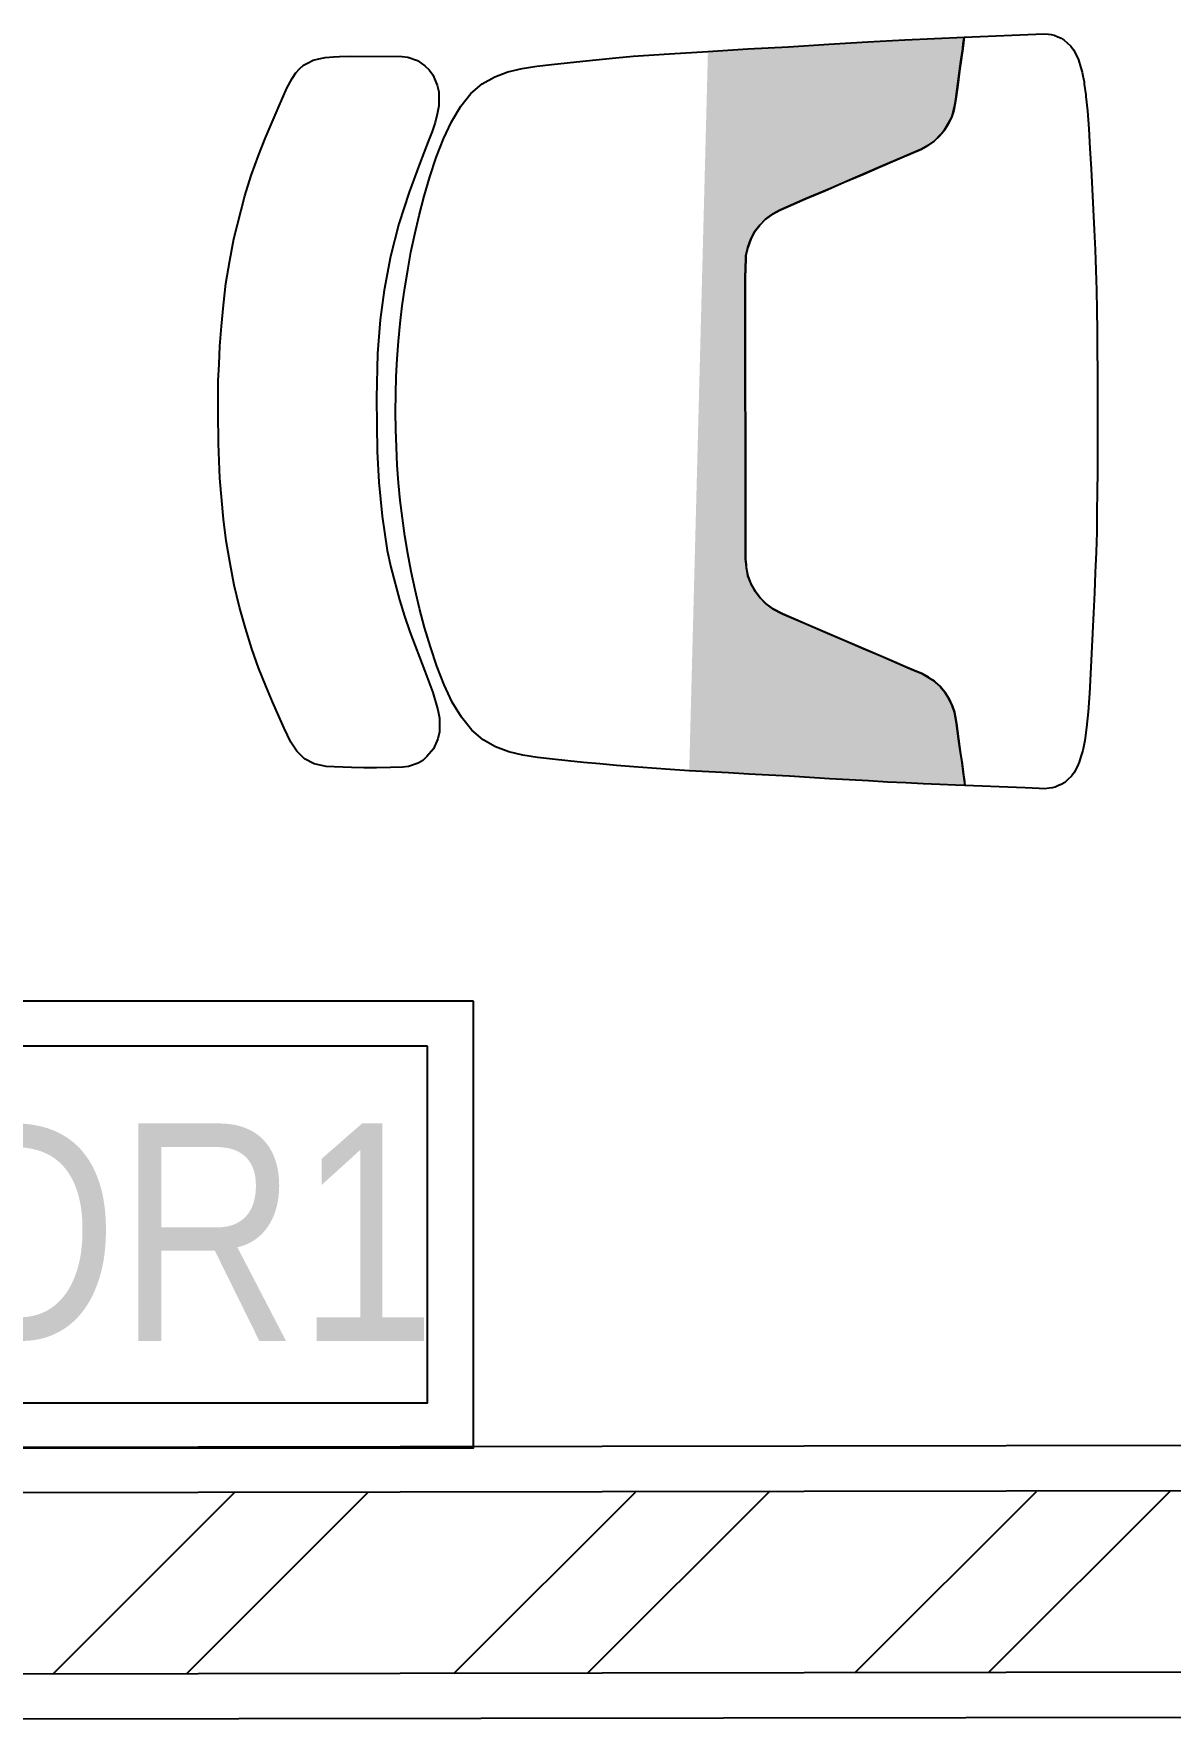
# Model space of a CAD drawing. Header units: inches. Extents: x 78 to 199, y 70 to 92.
# Drawn here: x 102.701 to 103.453, y 78.398 to 79.515 of the extents above; entities that cross this region are included whole.
import ezdxf
from ezdxf.enums import TextEntityAlignment as Align

# ---------------------------------------------------------------- set-up
doc = ezdxf.new("R2010")
doc.units = ezdxf.units.IN
doc.header["$MEASUREMENT"] = 0
for name, color, linetype in [('EXIT SIGN', 6, 'Continuous'), ('FINISH-AR', 252, 'Continuous'), ('furniture', 5, 'Continuous'), ('HATCH-AR', 251, 'Continuous'), ('WALL-AR', 7, 'Continuous')]:
    doc.layers.add(name, color=color, linetype=linetype)
doc.layers.add('GOLDCLADDING', color=7, linetype='Continuous', true_color=0xffc20a)
doc.styles.add('Arial', font='ARIALN.TTF')
doc.styles.add('ROMANS', font='romans.shx')

# ---------------------------------------------------------------- blocks, each defined once
blk = doc.blocks.new('YJYJJYJTYJTY')
at = {"layer": 'furniture'}
h = blk.add_hatch(color=252, dxfattribs=at)
h.dxf.hatch_style = 1
h.set_gradient(color1=(0, 63, 127), one_color=1, tint=1, name='SPHERICAL')
h.paths.add_polyline_path([(8.0766, 6.1647), (8.0777, 6.1563), (8.0787, 6.1496), (8.0794, 6.1445), (8.0799, 6.1407), (8.0802, 6.1381), (8.0805, 6.1363), (8.0808, 6.1337), (8.0807, 6.1344), (8.0806, 6.1356), (8.0804, 6.1366), (8.0802, 6.1385), (8.0798, 6.1412), (8.0793, 6.1451), (8.0786, 6.1502), (8.0776, 6.1569), (8.0766, 6.1647), (8.0752, 6.1747)], flags=17)
edge = h.paths.add_edge_path()
edge.add_line((7.9488, 6.5087), (7.9533, 6.5121))
edge.add_line((7.9533, 6.5121), (7.9582, 6.5148))
edge.add_line((7.9582, 6.5148), (7.9617, 6.5163))
edge.add_line((7.9617, 6.5163), (7.9753, 6.5222))
edge.add_line((7.9753, 6.5222), (7.988, 6.5276))
edge.add_line((7.988, 6.5276), (8.0009, 6.5332))
edge.add_line((8.0009, 6.5332), (8.0131, 6.5384))
edge.add_line((8.0131, 6.5384), (8.0247, 6.5434))
edge.add_line((8.0247, 6.5434), (8.0358, 6.5482))
edge.add_line((8.0358, 6.5482), (8.0463, 6.5527))
edge.add_line((8.0463, 6.5527), (8.0519, 6.5551))
edge.add_line((8.0519, 6.5551), (8.0562, 6.5575))
edge.add_line((8.0562, 6.5575), (8.0602, 6.5603))
edge.add_line((8.0602, 6.5603), (8.0655, 6.5657))
edge.add_line((8.0655, 6.5657), (8.0671, 6.5675))
edge.add_line((8.0671, 6.5675), (8.071, 6.5743))
edge.add_line((8.071, 6.5743), (8.0722, 6.577))
edge.add_line((8.0722, 6.577), (8.0744, 6.5854))
edge.add_line((8.0744, 6.5854), (8.0748, 6.5883))
edge.add_line((8.0748, 6.5883), (8.0761, 6.5983))
edge.add_line((8.0761, 6.5983), (8.0772, 6.6068))
edge.add_line((8.0772, 6.6068), (8.0781, 6.6135))
edge.add_line((8.0781, 6.6135), (8.0793, 6.6218))
edge.add_line((8.0793, 6.6218), (8.0797, 6.625))
edge.add_line((8.0797, 6.625), (8.0801, 6.6277))
edge.add_line((8.0801, 6.6277), (8.0802, 6.6286))
edge.add_line((8.0802, 6.6286), (8.0803, 6.6294))
edge.add_line((8.0803, 6.6294), (8.133, 6.6316))
edge.add_line((8.133, 6.6316), (8.136, 6.6313))
edge.add_line((8.136, 6.6313), (8.1379, 6.6311))
edge.add_line((8.1379, 6.6311), (8.1398, 6.6306))
edge.add_line((8.1398, 6.6306), (8.1418, 6.6297))
edge.add_line((8.1418, 6.6297), (8.1445, 6.6286))
edge.add_line((8.1445, 6.6286), (8.1465, 6.6274))
edge.add_line((8.1465, 6.6274), (8.1484, 6.6256))
edge.add_line((8.1484, 6.6256), (8.1508, 6.6234))
edge.add_line((8.1508, 6.6234), (8.1526, 6.6209))
edge.add_line((8.1526, 6.6209), (8.1546, 6.6172))
edge.add_line((8.1546, 6.6172), (8.156, 6.6142))
edge.add_line((8.156, 6.6142), (8.1575, 6.609))
edge.add_line((8.1575, 6.609), (8.1584, 6.6062))
edge.add_line((8.1584, 6.6062), (8.1589, 6.6036))
edge.add_line((8.1589, 6.6036), (8.1597, 6.5997))
edge.add_line((8.1597, 6.5997), (8.1598, 6.5982))
edge.add_line((8.1598, 6.5982), (8.1608, 6.5911))
edge.add_line((8.1608, 6.5911), (8.1608, 6.5901))
edge.add_line((8.1608, 6.5901), (8.1619, 6.5806))
edge.add_line((8.1619, 6.5806), (8.1628, 6.5686))
edge.add_line((8.1628, 6.5686), (8.1635, 6.5556))
edge.add_line((8.1635, 6.5556), (8.1643, 6.5422))
edge.add_line((8.1643, 6.5422), (8.165, 6.5287))
edge.add_line((8.165, 6.5287), (8.1656, 6.5152))
edge.add_line((8.1656, 6.5152), (8.1663, 6.5018))
edge.add_line((8.1663, 6.5018), (8.1669, 6.4884))
edge.add_line((8.1669, 6.4884), (8.1674, 6.4751))
edge.add_line((8.1674, 6.4751), (8.1678, 6.4617))
edge.add_line((8.1678, 6.4617), (8.1681, 6.4484))
edge.add_line((8.1681, 6.4484), (8.1683, 6.435))
edge.add_line((8.1683, 6.435), (8.1684, 6.4217))
edge.add_line((8.1684, 6.4217), (8.1685, 6.4083))
edge.add_line((8.1685, 6.4083), (8.1685, 6.395))
edge.add_line((8.1685, 6.395), (8.1686, 6.3816))
edge.add_line((8.1686, 6.3816), (8.1686, 6.3683))
edge.add_line((8.1686, 6.3683), (8.1686, 6.3549))
edge.add_line((8.1686, 6.3549), (8.1685, 6.3416))
edge.add_line((8.1685, 6.3416), (8.1684, 6.3282))
edge.add_line((8.1684, 6.3282), (8.1682, 6.3149))
edge.add_line((8.1682, 6.3149), (8.168, 6.3015))
edge.add_line((8.168, 6.3015), (8.1676, 6.2882))
edge.add_line((8.1676, 6.2882), (8.1671, 6.2748))
edge.add_line((8.1671, 6.2748), (8.1665, 6.2614))
edge.add_line((8.1665, 6.2614), (8.1659, 6.248))
edge.add_line((8.1659, 6.248), (8.1653, 6.2346))
edge.add_line((8.1653, 6.2346), (8.1646, 6.2211))
edge.add_line((8.1646, 6.2211), (8.1639, 6.2076))
edge.add_line((8.1639, 6.2076), (8.1632, 6.1946))
edge.add_line((8.1632, 6.1946), (8.1623, 6.1826))
edge.add_line((8.1623, 6.1826), (8.1613, 6.1722))
edge.add_line((8.1613, 6.1722), (8.1601, 6.1635))
edge.add_line((8.1601, 6.1635), (8.1589, 6.157))
edge.add_line((8.1589, 6.157), (8.1576, 6.153))
edge.add_line((8.1576, 6.153), (8.1565, 6.1491))
edge.add_line((8.1565, 6.1491), (8.1551, 6.146))
edge.add_line((8.1551, 6.146), (8.1531, 6.1423))
edge.add_line((8.1531, 6.1423), (8.1513, 6.1398))
edge.add_line((8.1513, 6.1398), (8.1489, 6.1376))
edge.add_line((8.1489, 6.1376), (8.147, 6.1358))
edge.add_line((8.147, 6.1358), (8.145, 6.1346))
edge.add_line((8.145, 6.1346), (8.1423, 6.1334))
edge.add_line((8.1423, 6.1334), (8.1404, 6.1326))
edge.add_line((8.1404, 6.1326), (8.1385, 6.1321))
edge.add_line((8.1385, 6.1321), (8.1365, 6.1319))
edge.add_line((8.1365, 6.1319), (8.1336, 6.1316))
edge.add_line((8.1336, 6.1316), (8.13, 6.1317))
edge.add_line((8.13, 6.1317), (8.1207, 6.1321))
edge.add_line((8.1207, 6.1321), (8.115, 6.1324))
edge.add_line((8.115, 6.1324), (8.0808, 6.1337))
edge.add_line((8.0805, 6.1363), (8.0808, 6.1337))
edge.add_line((8.0802, 6.1381), (8.0805, 6.1363))
edge.add_line((8.0799, 6.1407), (8.0802, 6.1381))
edge.add_line((8.0794, 6.1445), (8.0799, 6.1407))
edge.add_line((8.0787, 6.1496), (8.0794, 6.1445))
edge.add_line((8.0777, 6.1563), (8.0787, 6.1496))
edge.add_line((8.0766, 6.1647), (8.0777, 6.1563))
edge.add_line((8.0752, 6.1747), (8.0766, 6.1647))
edge.add_line((8.0752, 6.1747), (8.0739, 6.1823))
edge.add_line((8.0739, 6.1823), (8.0724, 6.1867))
edge.add_line((8.0724, 6.1867), (8.0701, 6.1914))
edge.add_line((8.0701, 6.1914), (8.0675, 6.1956))
edge.add_line((8.0675, 6.1956), (8.0646, 6.199))
edge.add_line((8.0646, 6.199), (8.0606, 6.2027))
edge.add_line((8.0606, 6.2027), (8.0594, 6.2035))
edge.add_line((8.0594, 6.2035), (8.0566, 6.2055))
edge.add_line((8.0566, 6.2055), (8.0522, 6.2078))
edge.add_line((8.0522, 6.2078), (8.0468, 6.2102))
edge.add_line((8.0468, 6.2102), (8.0415, 6.2124))
edge.add_line((8.0415, 6.2124), (8.0338, 6.2157))
edge.add_line((8.0338, 6.2157), (7.9756, 6.2406))
edge.add_line((7.9756, 6.2406), (7.96, 6.2473))
edge.add_line((7.96, 6.2473), (7.9536, 6.2507))
edge.add_line((7.9536, 6.2507), (7.9491, 6.254))
edge.add_line((7.9491, 6.254), (7.9451, 6.258))
edge.add_line((7.9451, 6.258), (7.9418, 6.2624))
edge.add_line((7.9418, 6.2624), (7.9392, 6.2672))
edge.add_line((7.9392, 6.2672), (7.9371, 6.2726))
edge.add_line((7.9371, 6.2726), (7.9358, 6.28))
edge.add_line((7.9358, 6.28), (7.9355, 6.2836))
edge.add_line((7.9355, 6.2836), (7.9355, 6.2927))
edge.add_line((7.9355, 6.2927), (7.9353, 6.4701))
edge.add_line((7.9353, 6.4701), (7.9356, 6.4827))
edge.add_line((7.9356, 6.4827), (7.9357, 6.4847))
edge.add_line((7.9357, 6.4847), (7.9369, 6.4901))
edge.add_line((7.9369, 6.4901), (7.9389, 6.4955))
edge.add_line((7.9389, 6.4955), (7.9415, 6.5003))
edge.add_line((7.9415, 6.5003), (7.9449, 6.5048))
edge.add_line((7.9449, 6.5048), (7.9453, 6.5052))
edge.add_line((7.9453, 6.5052), (7.9488, 6.5087))
edge = h.paths.add_edge_path(flags=16)
edge.add_line((7.9488, 6.5087), (7.9533, 6.5121))
edge.add_line((7.9453, 6.5052), (7.9488, 6.5087))
edge.add_line((7.9449, 6.5048), (7.9453, 6.5052))
edge.add_line((7.9415, 6.5003), (7.9449, 6.5048))
edge.add_line((7.9389, 6.4955), (7.9415, 6.5003))
edge.add_line((7.9369, 6.4901), (7.9389, 6.4955))
edge.add_line((7.9357, 6.4847), (7.9369, 6.4901))
edge.add_line((7.9356, 6.4827), (7.9357, 6.4847))
edge.add_line((7.9353, 6.4701), (7.9356, 6.4827))
edge.add_line((7.9355, 6.2927), (7.9353, 6.4701))
edge.add_line((7.9355, 6.2836), (7.9355, 6.2927))
edge.add_line((7.9358, 6.28), (7.9355, 6.2836))
edge.add_line((7.9371, 6.2726), (7.9358, 6.28))
edge.add_line((7.9392, 6.2672), (7.9371, 6.2726))
edge.add_line((7.9418, 6.2624), (7.9392, 6.2672))
edge.add_line((7.9451, 6.258), (7.9418, 6.2624))
edge.add_line((7.9491, 6.254), (7.9451, 6.258))
edge.add_line((7.9536, 6.2507), (7.9491, 6.254))
edge.add_line((7.96, 6.2473), (7.9536, 6.2507))
edge.add_line((7.9756, 6.2406), (7.96, 6.2473))
edge.add_line((8.0338, 6.2157), (7.9756, 6.2406))
edge.add_line((8.0415, 6.2124), (8.0338, 6.2157))
edge.add_line((8.0468, 6.2102), (8.0415, 6.2124))
edge.add_line((8.0522, 6.2078), (8.0468, 6.2102))
edge.add_line((8.0566, 6.2055), (8.0522, 6.2078))
edge.add_line((8.0594, 6.2035), (8.0566, 6.2055))
edge.add_line((8.0606, 6.2027), (8.0594, 6.2035))
edge.add_line((8.0646, 6.199), (8.0606, 6.2027))
edge.add_line((8.0675, 6.1956), (8.0646, 6.199))
edge.add_line((8.0701, 6.1914), (8.0675, 6.1956))
edge.add_line((8.0724, 6.1867), (8.0701, 6.1914))
edge.add_line((8.0739, 6.1823), (8.0724, 6.1867))
edge.add_line((8.0752, 6.1747), (8.0739, 6.1823))
edge.add_line((8.0766, 6.1647), (8.0752, 6.1747))
edge.add_line((8.0776, 6.1569), (8.0766, 6.1647))
edge.add_line((8.0786, 6.1502), (8.0776, 6.1569))
edge.add_line((8.0793, 6.1451), (8.0786, 6.1502))
edge.add_line((8.0798, 6.1412), (8.0793, 6.1451))
edge.add_line((8.0802, 6.1385), (8.0798, 6.1412))
edge.add_line((8.0804, 6.1366), (8.0802, 6.1385))
edge.add_line((8.0806, 6.1356), (8.0804, 6.1366))
edge.add_line((8.0807, 6.1344), (8.0806, 6.1356))
edge.add_line((8.0808, 6.1337), (8.0807, 6.1344))
edge.add_line((8.115, 6.1324), (8.0808, 6.1337))
edge.add_line((8.1207, 6.1321), (8.115, 6.1324))
edge.add_line((8.13, 6.1317), (8.1207, 6.1321))
edge.add_line((8.1336, 6.1316), (8.13, 6.1317))
edge.add_line((8.1365, 6.1319), (8.1336, 6.1316))
edge.add_line((8.1385, 6.1321), (8.1365, 6.1319))
edge.add_line((8.1404, 6.1326), (8.1385, 6.1321))
edge.add_line((8.1423, 6.1334), (8.1404, 6.1326))
edge.add_line((8.145, 6.1346), (8.1423, 6.1334))
edge.add_line((8.147, 6.1358), (8.145, 6.1346))
edge.add_line((8.1489, 6.1376), (8.147, 6.1358))
edge.add_line((8.1513, 6.1398), (8.1489, 6.1376))
edge.add_line((8.1531, 6.1423), (8.1513, 6.1398))
edge.add_line((8.1551, 6.146), (8.1531, 6.1423))
edge.add_line((8.1565, 6.1491), (8.1551, 6.146))
edge.add_line((8.1576, 6.153), (8.1565, 6.1491))
edge.add_line((8.1589, 6.157), (8.1576, 6.153))
edge.add_line((8.1601, 6.1635), (8.1589, 6.157))
edge.add_line((8.1613, 6.1722), (8.1601, 6.1635))
edge.add_line((8.1623, 6.1826), (8.1613, 6.1722))
edge.add_line((8.1632, 6.1946), (8.1623, 6.1826))
edge.add_line((8.1639, 6.2076), (8.1632, 6.1946))
edge.add_line((8.1646, 6.2211), (8.1639, 6.2076))
edge.add_line((8.1653, 6.2346), (8.1646, 6.2211))
edge.add_line((8.1659, 6.248), (8.1653, 6.2346))
edge.add_line((8.1665, 6.2614), (8.1659, 6.248))
edge.add_line((8.1671, 6.2748), (8.1665, 6.2614))
edge.add_line((8.1676, 6.2882), (8.1671, 6.2748))
edge.add_line((8.168, 6.3015), (8.1676, 6.2882))
edge.add_line((8.1682, 6.3149), (8.168, 6.3015))
edge.add_line((8.1684, 6.3282), (8.1682, 6.3149))
edge.add_line((8.1685, 6.3416), (8.1684, 6.3282))
edge.add_line((8.1686, 6.3549), (8.1685, 6.3416))
edge.add_line((8.1686, 6.3683), (8.1686, 6.3549))
edge.add_line((8.1686, 6.3816), (8.1686, 6.3683))
edge.add_line((8.1685, 6.395), (8.1686, 6.3816))
edge.add_line((8.1685, 6.4083), (8.1685, 6.395))
edge.add_line((8.1684, 6.4217), (8.1685, 6.4083))
edge.add_line((8.1683, 6.435), (8.1684, 6.4217))
edge.add_line((8.1681, 6.4484), (8.1683, 6.435))
edge.add_line((8.1678, 6.4617), (8.1681, 6.4484))
edge.add_line((8.1674, 6.4751), (8.1678, 6.4617))
edge.add_line((8.1669, 6.4884), (8.1674, 6.4751))
edge.add_line((8.1663, 6.5018), (8.1669, 6.4884))
edge.add_line((8.1656, 6.5152), (8.1663, 6.5018))
edge.add_line((8.165, 6.5287), (8.1656, 6.5152))
edge.add_line((8.1643, 6.5422), (8.165, 6.5287))
edge.add_line((8.1635, 6.5556), (8.1643, 6.5422))
edge.add_line((8.1628, 6.5686), (8.1635, 6.5556))
edge.add_line((8.1619, 6.5806), (8.1628, 6.5686))
edge.add_line((8.1608, 6.5901), (8.1619, 6.5806))
edge.add_line((8.1608, 6.5911), (8.1608, 6.5901))
edge.add_line((8.1598, 6.5982), (8.1608, 6.5911))
edge.add_line((8.1597, 6.5997), (8.1598, 6.5982))
edge.add_line((8.1589, 6.6036), (8.1597, 6.5997))
edge.add_line((8.1584, 6.6062), (8.1589, 6.6036))
edge.add_line((8.1575, 6.609), (8.1584, 6.6062))
edge.add_line((8.156, 6.6142), (8.1575, 6.609))
edge.add_line((8.1546, 6.6172), (8.156, 6.6142))
edge.add_line((8.1526, 6.6209), (8.1546, 6.6172))
edge.add_line((8.1508, 6.6234), (8.1526, 6.6209))
edge.add_line((8.1484, 6.6256), (8.1508, 6.6234))
edge.add_line((8.1465, 6.6274), (8.1484, 6.6256))
edge.add_line((8.1445, 6.6286), (8.1465, 6.6274))
edge.add_line((8.1418, 6.6297), (8.1445, 6.6286))
edge.add_line((8.1398, 6.6306), (8.1418, 6.6297))
edge.add_line((8.1379, 6.6311), (8.1398, 6.6306))
edge.add_line((8.136, 6.6313), (8.1379, 6.6311))
edge.add_line((8.133, 6.6316), (8.136, 6.6313))
edge.add_line((8.0803, 6.6294), (8.133, 6.6316))
edge.add_line((8.0802, 6.6286), (8.0803, 6.6294))
edge.add_line((8.0801, 6.6277), (8.0802, 6.6286))
edge.add_line((8.0797, 6.625), (8.0801, 6.6277))
edge.add_line((8.0793, 6.6218), (8.0797, 6.625))
edge.add_line((8.0781, 6.6135), (8.0793, 6.6218))
edge.add_line((8.0772, 6.6068), (8.0781, 6.6135))
edge.add_line((8.0761, 6.5983), (8.0772, 6.6068))
edge.add_line((8.0748, 6.5883), (8.0761, 6.5983))
edge.add_line((8.0744, 6.5854), (8.0748, 6.5883))
edge.add_line((8.0722, 6.577), (8.0744, 6.5854))
edge.add_line((8.071, 6.5743), (8.0722, 6.577))
edge.add_line((8.0671, 6.5675), (8.071, 6.5743))
edge.add_line((8.0655, 6.5657), (8.0671, 6.5675))
edge.add_line((8.0602, 6.5603), (8.0655, 6.5657))
edge.add_line((8.0562, 6.5575), (8.0602, 6.5603))
edge.add_line((8.0519, 6.5551), (8.0562, 6.5575))
edge.add_line((8.0463, 6.5527), (8.0519, 6.5551))
edge.add_line((8.0358, 6.5482), (8.0463, 6.5527))
edge.add_line((8.0247, 6.5434), (8.0358, 6.5482))
edge.add_line((8.0131, 6.5384), (8.0247, 6.5434))
edge.add_line((8.0009, 6.5332), (8.0131, 6.5384))
edge.add_line((7.988, 6.5276), (8.0009, 6.5332))
edge.add_line((7.9753, 6.5222), (7.988, 6.5276))
edge.add_line((7.9617, 6.5163), (7.9753, 6.5222))
edge.add_line((7.9582, 6.5148), (7.9617, 6.5163))
edge.add_line((7.9533, 6.5121), (7.9582, 6.5148))
edge = h.paths.add_edge_path()
edge.add_line((7.9106, 6.6199), (7.9371, 6.6215))
edge.add_line((7.9371, 6.6215), (7.9639, 6.623))
edge.add_line((7.9639, 6.623), (7.9906, 6.6247))
edge.add_line((7.9906, 6.6247), (8.0165, 6.6262))
edge.add_line((8.0165, 6.6262), (8.041, 6.6276))
edge.add_line((8.041, 6.6276), (8.0803, 6.6294))
edge.add_line((8.0803, 6.6294), (8.0793, 6.6218))
edge.add_line((8.0793, 6.6218), (8.0772, 6.6068))
edge.add_line((8.0772, 6.6068), (8.076, 6.5976))
edge.add_line((8.076, 6.5976), (8.0748, 6.5883))
edge.add_line((8.0748, 6.5883), (8.0734, 6.5807))
edge.add_line((8.0734, 6.5807), (8.0719, 6.5761))
edge.add_line((8.0719, 6.5761), (8.0697, 6.5716))
edge.add_line((8.0697, 6.5716), (8.067, 6.5675))
edge.add_line((8.067, 6.5675), (8.0641, 6.564))
edge.add_line((8.0641, 6.564), (8.0602, 6.5603))
edge.add_line((8.0602, 6.5603), (8.0562, 6.5575))
edge.add_line((8.0562, 6.5575), (8.0519, 6.5551))
edge.add_line((8.0519, 6.5551), (8.0412, 6.5505))
edge.add_line((8.0412, 6.5505), (8.0247, 6.5434))
edge.add_line((8.0247, 6.5434), (8.0082, 6.5363))
edge.add_line((8.0082, 6.5363), (7.9921, 6.5294))
edge.add_line((7.9921, 6.5294), (7.9753, 6.5222))
edge.add_line((7.9753, 6.5222), (7.9582, 6.5148))
edge.add_line((7.9582, 6.5148), (7.9533, 6.5121))
edge.add_line((7.9533, 6.5121), (7.9485, 6.5085))
edge.add_line((7.9485, 6.5085), (7.9449, 6.5048))
edge.add_line((7.9449, 6.5048), (7.9415, 6.5003))
edge.add_line((7.9415, 6.5003), (7.9389, 6.4955))
edge.add_line((7.9389, 6.4955), (7.9369, 6.4901))
edge.add_line((7.9369, 6.4901), (7.9357, 6.4847))
edge.add_line((7.9357, 6.4847), (7.9356, 6.4827))
edge.add_line((7.9356, 6.4827), (7.9353, 6.47))
edge.add_line((7.9353, 6.47), (7.9355, 6.2927))
edge.add_line((7.9355, 6.2927), (7.9355, 6.2836))
edge.add_line((7.9355, 6.2836), (7.9358, 6.28))
edge.add_line((7.9358, 6.28), (7.9359, 6.2781))
edge.add_line((7.9359, 6.2781), (7.9371, 6.2726))
edge.add_line((7.9371, 6.2726), (7.9391, 6.2673))
edge.add_line((7.9391, 6.2673), (7.9418, 6.2624))
edge.add_line((7.9418, 6.2624), (7.9451, 6.258))
edge.add_line((7.9451, 6.258), (7.9488, 6.2543))
edge.add_line((7.9488, 6.2543), (7.9536, 6.2507))
edge.add_line((7.9536, 6.2507), (7.96, 6.2473))
edge.add_line((7.96, 6.2473), (7.9776, 6.2398))
edge.add_line((7.9776, 6.2398), (7.9883, 6.2352))
edge.add_line((7.9883, 6.2352), (8.0012, 6.2297))
edge.add_line((8.0012, 6.2297), (8.0134, 6.2245))
edge.add_line((8.0134, 6.2245), (8.025, 6.2195))
edge.add_line((8.025, 6.2195), (8.0361, 6.2148))
edge.add_line((8.0361, 6.2148), (8.0468, 6.2102))
edge.add_line((8.0468, 6.2102), (8.0523, 6.2078))
edge.add_line((8.0523, 6.2078), (8.0594, 6.2035))
edge.add_line((8.0594, 6.2035), (8.0643, 6.1993))
edge.add_line((8.0643, 6.1993), (8.0675, 6.1956))
edge.add_line((8.0675, 6.1956), (8.0701, 6.1914))
edge.add_line((8.0701, 6.1914), (8.0726, 6.186))
edge.add_line((8.0726, 6.186), (8.0739, 6.1823))
edge.add_line((8.0739, 6.1823), (8.0748, 6.1774))
edge.add_line((8.0748, 6.1774), (8.0752, 6.1747))
edge.add_line((8.0808, 6.1337), (8.0745, 6.1339))
edge.add_line((8.0745, 6.1339), (8.0641, 6.1344))
edge.add_line((8.0641, 6.1344), (8.0531, 6.1349))
edge.add_line((8.0531, 6.1349), (8.0416, 6.1354))
edge.add_line((8.0416, 6.1354), (8.0295, 6.136))
edge.add_line((8.0295, 6.136), (8.017, 6.1367))
edge.add_line((8.017, 6.1367), (8.0042, 6.1374))
edge.add_line((8.0042, 6.1374), (7.9911, 6.1382))
edge.add_line((7.9911, 6.1382), (7.9779, 6.139))
edge.add_line((7.9779, 6.139), (7.9645, 6.1398))
edge.add_line((7.9645, 6.1398), (7.951, 6.1405))
edge.add_line((7.951, 6.1405), (7.9376, 6.1413))
edge.add_line((7.9376, 6.1413), (7.9243, 6.142))
edge.add_line((7.9243, 6.142), (7.9111, 6.1427))
edge.add_line((7.9111, 6.1427), (7.8982, 6.1435))
at = {"layer": 'FINISH-AR', "color": 252}
for p, q in [((8.9572, 5.6977, -0.0791), (7.3497, 5.6951, -0.0791)), ((8.9583, 5.5177, -0.0791), (7.041, 5.5147, -0.0791))]:
    blk.add_line(p, q, dxfattribs=at)
at = {"layer": 'furniture', "color": 252, "linetype": 'ByBlock'}
for p, q in [((7.9639, 6.623, -2.0799), (7.9906, 6.6247, -0.4335)), ((7.9906, 6.6247, -2.0799), (8.0165, 6.6262, -0.4335)), ((8.0165, 6.6262, -2.0799), (8.041, 6.6276, -0.4335)), ((8.041, 6.6276, -2.0799), (8.0803, 6.6294, -0.4335)), ((8.0803, 6.6294, -2.0799), (8.0793, 6.6218, -0.4335)), ((8.0793, 6.6218, -2.0799), (8.0797, 6.625, -0.4335)), ((8.0797, 6.625, -2.0799), (8.0801, 6.6277, -0.4335)), ((8.0801, 6.6277, -2.0799), (8.0802, 6.6286, -0.4335)), ((8.0802, 6.6286, -2.0799), (8.0803, 6.6294, -0.4335)), ((8.0803, 6.6294, -2.0799), (8.133, 6.6316, -0.4335)), ((8.0803, 6.6294, -2.0799), (8.0803, 6.6294, -0.4335)), ((8.133, 6.6316, -2.0799), (8.136, 6.6313, -0.4335)), ((8.136, 6.6313, -2.0799), (8.1379, 6.6311, -0.4335)), ((8.1379, 6.6311, -2.0799), (8.1398, 6.6306, -0.4335)), ((8.1398, 6.6306, -2.0799), (8.1418, 6.6297, -0.4335)), ((8.1418, 6.6297, -2.0799), (8.1445, 6.6286, -0.4335)), ((8.1445, 6.6286, -2.0799), (8.1465, 6.6274, -0.4335)), ((8.1465, 6.6274, -2.0799), (8.1484, 6.6256, -0.4335)), ((8.1484, 6.6256, -2.0799), (8.1508, 6.6234, -0.4335)), ((8.1508, 6.6234, -2.0799), (8.1526, 6.6209, -0.4335)), ((7.6429, 6.6107, -2.0799), (7.6459, 6.6124, -0.4335)), ((7.6459, 6.6124, -2.0799), (7.6493, 6.614, -0.4335)), ((7.6493, 6.614, -2.0799), (7.653, 6.6149, -0.4335)), ((7.653, 6.6149, -2.0799), (7.6572, 6.6158, -0.4335)), ((7.6572, 6.6158, -2.0799), (7.6627, 6.6162, -0.4335)), ((7.6627, 6.6162, -2.0799), (7.6666, 6.6164, -0.4335)), ((7.6666, 6.6164, -2.0799), (7.674, 6.6166, -0.4335)), ((7.674, 6.6166, -2.0799), (7.674, 6.6166, -0.4335)), ((7.674, 6.6166, -2.0799), (7.7081, 6.6165, -0.4335)), ((7.7081, 6.6165, -2.0799), (7.7118, 6.616, -0.4335)), ((7.7118, 6.616, -2.0799), (7.7182, 6.6139, -0.4335)), ((7.7182, 6.6139, -2.0799), (7.7231, 6.6102, -0.4335)), ((7.8071, 6.6113, -2.0799), (7.8173, 6.6124, -0.4335)), ((7.8173, 6.6124, -2.0799), (7.8278, 6.6135, -0.4335)), ((7.8278, 6.6135, -2.0799), (7.8385, 6.6145, -0.4335)), ((7.8385, 6.6145, -2.0799), (7.8496, 6.6156, -0.4335)), ((7.8496, 6.6156, -2.0799), (7.861, 6.6166, -0.4335)), ((7.861, 6.6166, -2.0799), (7.8851, 6.6183, -0.4335)), ((7.8851, 6.6183, -2.0799), (7.9106, 6.6199, -0.4335)), ((7.9106, 6.6199, -2.0799), (7.9371, 6.6215, -0.4335)), ((7.9371, 6.6215, -2.0799), (7.9639, 6.623, -0.4335)), ((8.0793, 6.6218, -2.0799), (8.0772, 6.6068, -0.4335)), ((8.0772, 6.6068, -2.0799), (8.0781, 6.6135, -0.4335)), ((8.0781, 6.6135, -2.0799), (8.0793, 6.6218, -0.4335)), ((8.1526, 6.6209, -2.0799), (8.1546, 6.6172, -0.4335)), ((8.1546, 6.6172, -2.0799), (8.156, 6.6142, -0.4335)), ((8.156, 6.6142, -2.0799), (8.1575, 6.609, -0.4335)), ((7.6318, 6.5956, -2.0799), (7.6353, 6.6019, -0.4335)), ((7.6353, 6.6019, -2.0799), (7.6378, 6.6056, -0.4335)), ((7.6378, 6.6056, -2.0799), (7.6402, 6.6083, -0.4335)), ((7.6402, 6.6083, -2.0799), (7.6429, 6.6107, -0.4335)), ((7.7231, 6.6102, -2.0799), (7.7259, 6.6076, -0.4335)), ((7.7259, 6.6076, -2.0799), (7.7284, 6.6044, -0.4335)), ((7.7284, 6.6044, -2.0799), (7.7312, 6.5975, -0.4335)), ((7.7612, 6.5984, -2.0799), (7.7694, 6.6031, -0.4335)), ((7.7694, 6.6031, -2.0799), (7.7782, 6.6064, -0.4335)), ((7.7782, 6.6064, -2.0799), (7.7875, 6.6086, -0.4335)), ((7.7875, 6.6086, -2.0799), (7.7972, 6.6101, -0.4335)), ((7.7972, 6.6101, -2.0799), (7.8071, 6.6113, -0.4335)), ((8.0772, 6.6068, -2.0799), (8.076, 6.5976, -0.4335)), ((8.0761, 6.5983, -2.0799), (8.0772, 6.6068, -0.4335)), ((8.1575, 6.609, -2.0799), (8.1584, 6.6062, -0.4335)), ((8.1584, 6.6062, -2.0799), (8.1589, 6.6036, -0.4335)), ((8.1589, 6.6036, -2.0799), (8.1597, 6.5997, -0.4335)), ((7.626, 6.5823, -2.0799), (7.6318, 6.5956, -0.4335)), ((7.7312, 6.5975, -2.0799), (7.7324, 6.593, -0.4335)), ((7.7324, 6.593, -2.0799), (7.7325, 6.588, -0.4335)), ((7.7469, 6.5835, -2.0799), (7.7537, 6.5919, -0.4335)), ((7.7537, 6.5919, -2.0799), (7.7612, 6.5984, -0.4335)), ((8.0748, 6.5883, -2.0799), (8.0761, 6.5983, -0.4335)), ((8.076, 6.5976, -2.0799), (8.0748, 6.5883, -0.4335)), ((8.1597, 6.5997, -2.0799), (8.1598, 6.5982, -0.4335)), ((8.1598, 6.5982, -2.0799), (8.1608, 6.5911, -0.4335)), ((8.1608, 6.5911, -2.0799), (8.1608, 6.5901, -0.4335)), ((8.1608, 6.5901, -2.0799), (8.1619, 6.5806, -0.4335)), ((7.6174, 6.5622, -2.0799), (7.626, 6.5823, -0.4335)), ((7.7324, 6.5839, -2.0799), (7.7314, 6.5784, -0.4335)), ((7.7325, 6.588, -2.0799), (7.7324, 6.5839, -0.4335)), ((7.7409, 6.5733, -2.0799), (7.7469, 6.5835, -0.4335)), ((8.0734, 6.5807, -2.0799), (8.0719, 6.5761, -0.4335)), ((8.0722, 6.577, -2.0799), (8.0744, 6.5854, -0.4335)), ((8.0748, 6.5883, -2.0799), (8.0734, 6.5807, -0.4335)), ((8.0744, 6.5854, -2.0799), (8.0748, 6.5883, -0.4335)), ((8.1619, 6.5806, -2.0799), (8.1628, 6.5686, -0.4335)), ((7.7299, 6.5728, -2.0799), (7.7281, 6.5669, -0.4335)), ((7.7314, 6.5784, -2.0799), (7.7299, 6.5728, -0.4335)), ((7.7355, 6.5619, -2.0799), (7.7409, 6.5733, -0.4335)), ((8.067, 6.5675, -2.0799), (8.0641, 6.564, -0.4335)), ((8.0655, 6.5657, -2.0799), (8.0671, 6.5675, -0.4335)), ((8.0697, 6.5716, -2.0799), (8.067, 6.5675, -0.4335)), ((8.0671, 6.5675, -2.0799), (8.071, 6.5743, -0.4335)), ((8.0719, 6.5761, -2.0799), (8.0697, 6.5716, -0.4335)), ((8.071, 6.5743, -2.0799), (8.0722, 6.577, -0.4335)), ((8.1628, 6.5686, -2.0799), (8.1635, 6.5556, -0.4335)), ((7.613, 6.5509, -2.0799), (7.6174, 6.5622, -0.4335)), ((7.7254, 6.5602, -2.0799), (7.7197, 6.5452, -0.4335)), ((7.7281, 6.5669, -2.0799), (7.7254, 6.5602, -0.4335)), ((7.7307, 6.5495, -2.0799), (7.7355, 6.5619, -0.4335)), ((8.0562, 6.5575, -2.0799), (8.0519, 6.5551, -0.4335)), ((8.0519, 6.5551, -2.0799), (8.0562, 6.5575, -0.4335)), ((8.0602, 6.5603, -2.0799), (8.0562, 6.5575, -0.4335)), ((8.0562, 6.5575, -2.0799), (8.0602, 6.5603, -0.4335)), ((8.0602, 6.5603, -2.0799), (8.0655, 6.5657, -0.4335)), ((8.0641, 6.564, -2.0799), (8.0602, 6.5603, -0.4335)), ((7.6082, 6.5377, -2.0799), (7.613, 6.5509, -0.4335)), ((7.7197, 6.5452, -2.0799), (7.7128, 6.5267, -0.4335)), ((7.7265, 6.5367, -2.0799), (7.7307, 6.5495, -0.4335)), ((8.0412, 6.5505, -2.0799), (8.0247, 6.5434, -0.4335)), ((8.0247, 6.5434, -2.0799), (8.0358, 6.5482, -0.4335)), ((8.0358, 6.5482, -2.0799), (8.0463, 6.5527, -0.4335)), ((8.0519, 6.5551, -2.0799), (8.0412, 6.5505, -0.4335)), ((8.0463, 6.5527, -2.0799), (8.0519, 6.5551, -0.4335)), ((8.1635, 6.5556, -2.0799), (8.1643, 6.5422, -0.4335)), ((7.6039, 6.5242, -2.0799), (7.6082, 6.5377, -0.4335)), ((7.7227, 6.5239, -2.0799), (7.7265, 6.5367, -0.4335)), ((8.0082, 6.5363, -2.0799), (7.9921, 6.5294, -0.4335)), ((8.0009, 6.5332, -2.0799), (8.0131, 6.5384, -0.4335)), ((8.0247, 6.5434, -2.0799), (8.0082, 6.5363, -0.4335)), ((8.0131, 6.5384, -2.0799), (8.0247, 6.5434, -0.4335)), ((8.1643, 6.5422, -2.0799), (8.165, 6.5287, -0.4335)), ((7.5967, 6.4957, -2.0799), (7.6039, 6.5242, -0.4335)), ((7.7128, 6.5267, -2.0799), (7.706, 6.5056, -0.4335)), ((7.7194, 6.5113, -2.0799), (7.7227, 6.5239, -0.4335)), ((7.9921, 6.5294, -2.0799), (7.9753, 6.5222, -0.4335)), ((7.9753, 6.5222, -2.0799), (7.988, 6.5276, -0.4335)), ((7.988, 6.5276, -2.0799), (8.0009, 6.5332, -0.4335)), ((8.165, 6.5287, -2.0799), (8.1656, 6.5152, -0.4335)), ((7.9533, 6.5121, -2.0799), (7.9485, 6.5085, -0.4335)), ((7.9488, 6.5087, -2.0799), (7.9533, 6.5121, -0.4335)), ((7.9582, 6.5148, -2.0799), (7.9533, 6.5121, -0.4335)), ((7.9533, 6.5121, -2.0799), (7.9582, 6.5148, -0.4335)), ((7.9753, 6.5222, -2.0799), (7.9582, 6.5148, -0.4335)), ((7.9582, 6.5148, -2.0799), (7.9617, 6.5163, -0.4335)), ((7.9617, 6.5163, -2.0799), (7.9753, 6.5222, -0.4335)), ((8.1656, 6.5152, -2.0799), (8.1663, 6.5018, -0.4335)), ((7.706, 6.5056, -2.0799), (7.7004, 6.484, -0.4335)), ((7.7165, 6.4989, -2.0799), (7.7194, 6.5113, -0.4335)), ((7.9449, 6.5048, -2.0799), (7.9415, 6.5003, -0.4335)), ((7.9415, 6.5003, -2.0799), (7.9449, 6.5048, -0.4335)), ((7.9485, 6.5085, -2.0799), (7.9449, 6.5048, -0.4335)), ((7.9449, 6.5048, -2.0799), (7.9453, 6.5052, -0.4335)), ((7.9453, 6.5052, -2.0799), (7.9488, 6.5087, -0.4335)), ((8.1663, 6.5018, -2.0799), (8.1669, 6.4884, -0.4335)), ((7.594, 6.4813, -2.0799), (7.5967, 6.4957, -0.4335)), ((7.7139, 6.4869, -2.0799), (7.7165, 6.4989, -0.4335)), ((7.9369, 6.4901, -2.0799), (7.9357, 6.4847, -0.4335)), ((7.9357, 6.4847, -2.0799), (7.9369, 6.4901, -0.4335)), ((7.9389, 6.4955, -2.0799), (7.9369, 6.4901, -0.4335)), ((7.9369, 6.4901, -2.0799), (7.9389, 6.4955, -0.4335)), ((7.9415, 6.5003, -2.0799), (7.9389, 6.4955, -0.4335)), ((7.9389, 6.4955, -2.0799), (7.9415, 6.5003, -0.4335)), ((7.5914, 6.4662, -2.0799), (7.594, 6.4813, -0.4335)), ((7.7004, 6.484, -2.0799), (7.6962, 6.4617, -0.4335)), ((7.7119, 6.475, -2.0799), (7.7139, 6.4869, -0.4335)), ((7.9356, 6.4827, -2.0799), (7.9353, 6.47, -0.4335)), ((7.9353, 6.4701, -2.0799), (7.9356, 6.4827, -0.4335)), ((7.9357, 6.4847, -2.0799), (7.9356, 6.4827, -0.4335)), ((7.9356, 6.4827, -2.0799), (7.9357, 6.4847, -0.4335)), ((8.1669, 6.4884, -2.0799), (8.1674, 6.4751, -0.4335)), ((7.7098, 6.4632, -2.0799), (7.7119, 6.475, -0.4335)), ((7.9355, 6.2927, -2.0799), (7.9353, 6.4701, -0.4335)), ((7.9353, 6.47, -2.0799), (7.9355, 6.2927, -0.4335)), ((8.1674, 6.4751, -2.0799), (8.1678, 6.4617, -0.4335)), ((7.5898, 6.4519, -2.0799), (7.5914, 6.4662, -0.4335)), ((7.6962, 6.4617, -2.0799), (7.6936, 6.4422, -0.4335)), ((7.7082, 6.4514, -2.0799), (7.7098, 6.4632, -0.4335)), ((8.1678, 6.4617, -2.0799), (8.1681, 6.4484, -0.4335)), ((7.5884, 6.4378, -2.0799), (7.5898, 6.4519, -0.4335)), ((7.7068, 6.4397, -2.0799), (7.7082, 6.4514, -0.4335)), ((8.1681, 6.4484, -2.0799), (8.1683, 6.435, -0.4335)), ((7.5874, 6.4247, -2.0799), (7.5884, 6.4378, -0.4335)), ((7.6936, 6.4422, -2.0799), (7.6919, 6.4197, -0.4335)), ((7.7057, 6.428, -2.0799), (7.7068, 6.4397, -0.4335)), ((8.1683, 6.435, -2.0799), (8.1684, 6.4217, -0.4335)), ((7.5869, 6.4127, -2.0799), (7.5874, 6.4247, -0.4335)), ((7.7048, 6.4163, -2.0799), (7.7057, 6.428, -0.4335)), ((7.5864, 6.4016, -2.0799), (7.5869, 6.4127, -0.4335)), ((7.6919, 6.4197, -2.0799), (7.6912, 6.3903, -0.4335)), ((7.7042, 6.4045, -2.0799), (7.7048, 6.4163, -0.4335)), ((8.1684, 6.4217, -2.0799), (8.1685, 6.4083, -0.4335)), ((7.5863, 6.381, -2.0799), (7.5864, 6.4016, -0.4335)), ((7.7039, 6.3928, -2.0799), (7.7042, 6.4045, -0.4335)), ((8.1685, 6.4083, -2.0799), (8.1685, 6.395, -0.4335)), ((7.6912, 6.3903, -2.0799), (7.6913, 6.3726, -0.4335)), ((7.7037, 6.3811, -2.0799), (7.7039, 6.3928, -0.4335)), ((8.1685, 6.395, -2.0799), (8.1686, 6.3816, -0.4335)), ((7.5865, 6.3603, -2.0799), (7.5863, 6.381, -0.4335)), ((7.7039, 6.3694, -2.0799), (7.7037, 6.3811, -0.4335)), ((8.1686, 6.3816, -2.0799), (8.1686, 6.3683, -0.4335)), ((7.6913, 6.3726, -2.0799), (7.6916, 6.3548, -0.4335)), ((7.7043, 6.3577, -2.0799), (7.7039, 6.3694, -0.4335)), ((8.1686, 6.3683, -2.0799), (8.1686, 6.3549, -0.4335)), ((7.5874, 6.3373, -2.0799), (7.5865, 6.3603, -0.4335)), ((7.7049, 6.3459, -2.0799), (7.7043, 6.3577, -0.4335)), ((7.6916, 6.3548, -2.0799), (7.6926, 6.3345, -0.4335)), ((7.7058, 6.3342, -2.0799), (7.7049, 6.3459, -0.4335)), ((8.1686, 6.3549, -2.0799), (8.1685, 6.3416, -0.4335)), ((7.5898, 6.3102, -2.0799), (7.5874, 6.3373, -0.4335)), ((7.6926, 6.3345, -2.0799), (7.6948, 6.312, -0.4335)), ((7.7069, 6.3225, -2.0799), (7.7058, 6.3342, -0.4335)), ((8.1685, 6.3416, -2.0799), (8.1684, 6.3282, -0.4335)), ((7.7083, 6.3108, -2.0799), (7.7069, 6.3225, -0.4335)), ((8.1684, 6.3282, -2.0799), (8.1682, 6.3149, -0.4335)), ((7.6948, 6.312, -2.0799), (7.6983, 6.2893, -0.4335)), ((7.71, 6.2991, -2.0799), (7.7083, 6.3108, -0.4335)), ((8.1682, 6.3149, -2.0799), (8.168, 6.3015, -0.4335)), ((7.5916, 6.2957, -2.0799), (7.5898, 6.3102, -0.4335)), ((8.168, 6.3015, -2.0799), (8.1676, 6.2882, -0.4335)), ((7.5942, 6.2807, -2.0799), (7.5916, 6.2957, -0.4335)), ((7.6983, 6.2893, -2.0799), (7.7006, 6.2782, -0.4335)), ((7.7119, 6.2873, -2.0799), (7.71, 6.2991, -0.4335)), ((7.9355, 6.2927, -2.0799), (7.9355, 6.2836, -0.4335)), ((7.9355, 6.2836, -2.0799), (7.9355, 6.2927, -0.4335)), ((8.1676, 6.2882, -2.0799), (8.1671, 6.2748, -0.4335)), ((7.5969, 6.2663, -2.0799), (7.5942, 6.2807, -0.4335)), ((7.7006, 6.2782, -2.0799), (7.7063, 6.2566, -0.4335)), ((7.7141, 6.2754, -2.0799), (7.7119, 6.2873, -0.4335)), ((7.9355, 6.2836, -2.0799), (7.9358, 6.28, -0.4335)), ((7.9358, 6.28, -2.0799), (7.9355, 6.2836, -0.4335)), ((7.9358, 6.28, -2.0799), (7.9359, 6.2781, -0.4335)), ((7.9371, 6.2726, -2.0799), (7.9358, 6.28, -0.4335)), ((7.9359, 6.2781, -2.0799), (7.9371, 6.2726, -0.4335)), ((7.6004, 6.2518, -2.0799), (7.5969, 6.2663, -0.4335)), ((7.7167, 6.2633, -2.0799), (7.7141, 6.2754, -0.4335)), ((7.9371, 6.2726, -2.0799), (7.9391, 6.2673, -0.4335)), ((7.9392, 6.2672, -2.0799), (7.9371, 6.2726, -0.4335)), ((7.9391, 6.2673, -2.0799), (7.9418, 6.2624, -0.4335)), ((7.9418, 6.2624, -2.0799), (7.9392, 6.2672, -0.4335)), ((8.1671, 6.2748, -2.0799), (8.1665, 6.2614, -0.4335)), ((7.7063, 6.2566, -2.0799), (7.7096, 6.2459, -0.4335)), ((7.7197, 6.251, -2.0799), (7.7167, 6.2633, -0.4335)), ((7.9418, 6.2624, -2.0799), (7.9451, 6.258, -0.4335)), ((7.9451, 6.258, -2.0799), (7.9418, 6.2624, -0.4335)), ((7.9451, 6.258, -2.0799), (7.9488, 6.2543, -0.4335)), ((7.9491, 6.254, -2.0799), (7.9451, 6.258, -0.4335)), ((8.1665, 6.2614, -2.0799), (8.1659, 6.248, -0.4335)), ((7.6043, 6.2378, -2.0799), (7.6004, 6.2518, -0.4335)), ((7.7096, 6.2459, -2.0799), (7.7132, 6.2355, -0.4335)), ((7.723, 6.2384, -2.0799), (7.7197, 6.251, -0.4335)), ((7.9488, 6.2543, -2.0799), (7.9536, 6.2507, -0.4335)), ((7.9536, 6.2507, -2.0799), (7.9491, 6.254, -0.4335)), ((7.9536, 6.2507, -2.0799), (7.96, 6.2473, -0.4335)), ((7.96, 6.2473, -2.0799), (7.9536, 6.2507, -0.4335)), ((7.96, 6.2473, -2.0799), (7.9776, 6.2398, -0.4335)), ((7.9756, 6.2406, -2.0799), (7.96, 6.2473, -0.4335)), ((8.1659, 6.248, -2.0799), (8.1653, 6.2346, -0.4335)), ((7.6085, 6.2243, -2.0799), (7.6043, 6.2378, -0.4335)), ((7.7132, 6.2355, -2.0799), (7.7231, 6.2094, -0.4335)), ((7.7268, 6.2255, -2.0799), (7.723, 6.2384, -0.4335)), ((8.0338, 6.2157, -2.0799), (7.9756, 6.2406, -0.4335)), ((7.9776, 6.2398, -2.0799), (7.9883, 6.2352, -0.4335)), ((7.9883, 6.2352, -2.0799), (8.0012, 6.2297, -0.4335)), ((8.1653, 6.2346, -2.0799), (8.1646, 6.2211, -0.4335)), ((7.6131, 6.2116, -2.0799), (7.6085, 6.2243, -0.4335)), ((7.7311, 6.2127, -2.0799), (7.7268, 6.2255, -0.4335)), ((8.0012, 6.2297, -2.0799), (8.0134, 6.2245, -0.4335)), ((8.0134, 6.2245, -2.0799), (8.025, 6.2195, -0.4335)), ((7.6178, 6.1998, -2.0799), (7.6131, 6.2116, -0.4335)), ((7.7359, 6.2004, -2.0799), (7.7311, 6.2127, -0.4335)), ((8.025, 6.2195, -2.0799), (8.0361, 6.2148, -0.4335)), ((8.0415, 6.2124, -2.0799), (8.0338, 6.2157, -0.4335)), ((8.0361, 6.2148, -2.0799), (8.0468, 6.2102, -0.4335)), ((8.0468, 6.2102, -2.0799), (8.0415, 6.2124, -0.4335)), ((8.0468, 6.2102, -2.0799), (8.0523, 6.2078, -0.4335)), ((8.0522, 6.2078, -2.0799), (8.0468, 6.2102, -0.4335)), ((8.1646, 6.2211, -2.0799), (8.1639, 6.2076, -0.4335)), ((7.6223, 6.1892, -2.0799), (7.6178, 6.1998, -0.4335)), ((7.7231, 6.2094, -2.0799), (7.7285, 6.1954, -0.4335)), ((7.7413, 6.189, -2.0799), (7.7359, 6.2004, -0.4335)), ((8.0566, 6.2055, -2.0799), (8.0522, 6.2078, -0.4335)), ((8.0523, 6.2078, -2.0799), (8.0594, 6.2035, -0.4335)), ((8.0594, 6.2035, -2.0799), (8.0566, 6.2055, -0.4335)), ((8.0594, 6.2035, -2.0799), (8.0643, 6.1993, -0.4335)), ((8.0606, 6.2027, -2.0799), (8.0594, 6.2035, -0.4335)), ((8.0646, 6.199, -2.0799), (8.0606, 6.2027, -0.4335)), ((8.0643, 6.1993, -2.0799), (8.0675, 6.1956, -0.4335)), ((8.0675, 6.1956, -2.0799), (8.0646, 6.199, -0.4335)), ((8.1639, 6.2076, -2.0799), (8.1632, 6.1946, -0.4335)), ((7.6265, 6.1797, -2.0799), (7.6223, 6.1892, -0.4335)), ((7.7285, 6.1954, -2.0799), (7.7318, 6.1839, -0.4335)), ((7.7474, 6.1789, -2.0799), (7.7413, 6.189, -0.4335)), ((8.0675, 6.1956, -2.0799), (8.0701, 6.1914, -0.4335)), ((8.0701, 6.1914, -2.0799), (8.0675, 6.1956, -0.4335)), ((8.0701, 6.1914, -2.0799), (8.0726, 6.186, -0.4335)), ((8.0724, 6.1867, -2.0799), (8.0701, 6.1914, -0.4335)), ((8.1632, 6.1946, -2.0799), (8.1623, 6.1826, -0.4335)), ((7.63, 6.1717, -2.0799), (7.6265, 6.1797, -0.4335)), ((7.7318, 6.1839, -2.0799), (7.7328, 6.1784, -0.4335)), ((7.7328, 6.1784, -2.0799), (7.7329, 6.1692, -0.4335)), ((7.7542, 6.1704, -2.0799), (7.7474, 6.1789, -0.4335)), ((8.0739, 6.1823, -2.0799), (8.0724, 6.1867, -0.4335)), ((8.0726, 6.186, -2.0799), (8.0739, 6.1823, -0.4335)), ((8.0739, 6.1823, -2.0799), (8.0748, 6.1774, -0.4335)), ((8.0752, 6.1747, -2.0799), (8.0739, 6.1823, -0.4335)), ((8.0748, 6.1774, -2.0799), (8.0752, 6.1747, -0.4335)), ((8.1623, 6.1826, -2.0799), (8.1613, 6.1722, -0.4335)), ((7.6345, 6.1624, -2.0799), (7.63, 6.1717, -0.4335)), ((7.7329, 6.1692, -2.0799), (7.7317, 6.1647, -0.4335)), ((7.7617, 6.164, -2.0799), (7.7542, 6.1704, -0.4335)), ((8.0752, 6.1747, -2.0799), (8.0766, 6.1647, -0.4335)), ((8.0766, 6.1647, -2.0799), (8.0752, 6.1747, -0.4335)), ((8.1613, 6.1722, -2.0799), (8.1601, 6.1635, -0.4335)), ((7.6383, 6.1564, -2.0799), (7.6345, 6.1624, -0.4335)), ((7.6434, 6.1514, -2.0799), (7.6383, 6.1564, -0.4335)), ((7.7289, 6.1579, -2.0799), (7.7245, 6.1529, -0.4335)), ((7.7317, 6.1647, -2.0799), (7.7289, 6.1579, -0.4335)), ((7.7699, 6.1593, -2.0799), (7.7617, 6.164, -0.4335)), ((7.7787, 6.156, -2.0799), (7.7699, 6.1593, -0.4335)), ((7.788, 6.1538, -2.0799), (7.7787, 6.156, -0.4335)), ((8.0766, 6.1647, -2.0799), (8.0777, 6.1563, -0.4335)), ((8.0776, 6.1569, -2.0799), (8.0766, 6.1647, -0.4335)), ((8.0786, 6.1502, -2.0799), (8.0776, 6.1569, -0.4335)), ((8.0777, 6.1563, -2.0799), (8.0787, 6.1496, -0.4335)), ((8.1589, 6.157, -2.0799), (8.1576, 6.153, -0.4335)), ((8.1601, 6.1635, -2.0799), (8.1589, 6.157, -0.4335)), ((7.6498, 6.1481, -2.0799), (7.6434, 6.1514, -0.4335)), ((7.6577, 6.1463, -2.0799), (7.6498, 6.1481, -0.4335)), ((7.6632, 6.146, -2.0799), (7.6577, 6.1463, -0.4335)), ((7.6745, 6.1456, -2.0799), (7.6632, 6.146, -0.4335)), ((7.6828, 6.1455, -2.0799), (7.6745, 6.1456, -0.4335)), ((7.6911, 6.1455, -2.0799), (7.6828, 6.1455, -0.4335)), ((7.7003, 6.1456, -2.0799), (7.6911, 6.1455, -0.4335)), ((7.7086, 6.1458, -2.0799), (7.7003, 6.1456, -0.4335)), ((7.7123, 6.1463, -2.0799), (7.7086, 6.1458, -0.4335)), ((7.7187, 6.1484, -2.0799), (7.7123, 6.1463, -0.4335)), ((7.7218, 6.1503, -2.0799), (7.7187, 6.1484, -0.4335)), ((7.7245, 6.1529, -2.0799), (7.7218, 6.1503, -0.4335)), ((7.7977, 6.1523, -2.0799), (7.788, 6.1538, -0.4335)), ((7.8077, 6.1512, -2.0799), (7.7977, 6.1523, -0.4335)), ((7.8179, 6.1501, -2.0799), (7.8077, 6.1512, -0.4335)), ((7.8283, 6.149, -2.0799), (7.8179, 6.1501, -0.4335)), ((7.8391, 6.148, -2.0799), (7.8283, 6.149, -0.4335)), ((7.8501, 6.147, -2.0799), (7.8391, 6.148, -0.4335)), ((7.8615, 6.146, -2.0799), (7.8501, 6.147, -0.4335)), ((7.8734, 6.1451, -2.0799), (7.8615, 6.146, -0.4335)), ((7.8856, 6.1443, -2.0799), (7.8734, 6.1451, -0.4335)), ((7.8982, 6.1435, -2.0799), (7.8856, 6.1443, -0.4335)), ((7.9111, 6.1427, -2.0799), (7.8982, 6.1435, -0.4335)), ((8.0793, 6.1451, -2.0799), (8.0786, 6.1502, -0.4335)), ((8.0787, 6.1496, -2.0799), (8.0794, 6.1445, -0.4335)), ((8.0798, 6.1412, -2.0799), (8.0793, 6.1451, -0.4335)), ((8.0794, 6.1445, -2.0799), (8.0799, 6.1407, -0.4335)), ((8.1551, 6.146, -2.0799), (8.1531, 6.1423, -0.4335)), ((8.1565, 6.1491, -2.0799), (8.1551, 6.146, -0.4335)), ((8.1576, 6.153, -2.0799), (8.1565, 6.1491, -0.4335)), ((7.9243, 6.142, -2.0799), (7.9111, 6.1427, -0.4335)), ((7.9376, 6.1413, -2.0799), (7.9243, 6.142, -0.4335)), ((7.951, 6.1405, -2.0799), (7.9376, 6.1413, -0.4335)), ((7.9645, 6.1398, -2.0799), (7.951, 6.1405, -0.4335)), ((7.9779, 6.139, -2.0799), (7.9645, 6.1398, -0.4335)), ((7.9911, 6.1382, -2.0799), (7.9779, 6.139, -0.4335)), ((8.0042, 6.1374, -2.0799), (7.9911, 6.1382, -0.4335)), ((8.017, 6.1367, -2.0799), (8.0042, 6.1374, -0.4335)), ((8.0295, 6.136, -2.0799), (8.017, 6.1367, -0.4335)), ((8.0416, 6.1354, -2.0799), (8.0295, 6.136, -0.4335)), ((8.0531, 6.1349, -2.0799), (8.0416, 6.1354, -0.4335)), ((8.0641, 6.1344, -2.0799), (8.0531, 6.1349, -0.4335)), ((8.0745, 6.1339, -2.0799), (8.0641, 6.1344, -0.4335)), ((8.0808, 6.1337, -2.0799), (8.0745, 6.1339, -0.4335)), ((8.0802, 6.1385, -2.0799), (8.0798, 6.1412, -0.4335)), ((8.0799, 6.1407, -2.0799), (8.0802, 6.1381, -0.4335)), ((8.0804, 6.1366, -2.0799), (8.0802, 6.1385, -0.4335)), ((8.0802, 6.1381, -2.0799), (8.0805, 6.1363, -0.4335)), ((8.0806, 6.1356, -2.0799), (8.0804, 6.1366, -0.4335)), ((8.0805, 6.1363, -2.0799), (8.0808, 6.1337, -0.4335)), ((8.0807, 6.1344, -2.0799), (8.0806, 6.1356, -0.4335)), ((8.0808, 6.1337, -2.0799), (8.0807, 6.1344, -0.4335)), ((8.115, 6.1324, -2.0799), (8.0808, 6.1337, -0.4335)), ((8.1207, 6.1321, -2.0799), (8.115, 6.1324, -0.4335)), ((8.13, 6.1317, -2.0799), (8.1207, 6.1321, -0.4335)), ((8.1365, 6.1319, -2.0799), (8.1336, 6.1316, -0.4335)), ((8.1385, 6.1321, -2.0799), (8.1365, 6.1319, -0.4335)), ((8.1404, 6.1326, -2.0799), (8.1385, 6.1321, -0.4335)), ((8.1423, 6.1334, -2.0799), (8.1404, 6.1326, -0.4335)), ((8.145, 6.1346, -2.0799), (8.1423, 6.1334, -0.4335)), ((8.147, 6.1358, -2.0799), (8.145, 6.1346, -0.4335)), ((8.1489, 6.1376, -2.0799), (8.147, 6.1358, -0.4335)), ((8.1513, 6.1398, -2.0799), (8.1489, 6.1376, -0.4335)), ((8.1531, 6.1423, -2.0799), (8.1513, 6.1398, -0.4335)), ((8.1336, 6.1316, -2.0799), (8.13, 6.1317, -0.4335))]:
    blk.add_line(p, q, dxfattribs=at)
at = {"layer": 'HATCH-AR', "color": 252, "linetype": 'Continuous'}
for p, q in [((7.4768, 5.5453, -0.0791), (7.597, 5.6654, -0.0791)), ((7.5653, 5.5454, -0.0791), (7.6855, 5.6656, -0.0791)), ((7.7424, 5.5456, -0.0791), (7.8626, 5.6658, -0.0791)), ((7.8309, 5.5458, -0.0791), (7.9511, 5.666, -0.0791)), ((8.0079, 5.546, -0.0791), (8.1281, 5.6662, -0.0791)), ((8.0964, 5.5462, -0.0791), (8.2166, 5.6664, -0.0791))]:
    blk.add_line(p, q, dxfattribs=at)
at = {"layer": 'WALL-AR', "color": 252}
for p, q in [((8.9879, 5.6678, -0.0791), (7.3197, 5.665, -0.0791)), ((8.9881, 5.5478, -0.0791), (7.071, 5.5447, -0.0791))]:
    blk.add_line(p, q, dxfattribs=at)
at = {"color": 252, "style": 'ROMANS'}
for p in [(4.7732, 7.306, -0.0791), (-4.2306, 7.1738, -0.0791), (-4.3022, 3.7717, -0.0791), (1.3636, 2.2432, -0.0791)]:
    blk.add_attdef('ELEV', text='', height=0.1035, dxfattribs=at).set_placement(p, align=Align.BOTTOM_LEFT)
for p in [(4.7732, 7.2372, -0.0791), (-4.2306, 7.105, -0.0791), (-4.3022, 3.7029, -0.0791), (1.3636, 2.1743, -0.0791)]:
    blk.add_attdef('LEVEL', text='', height=0.1035, dxfattribs=at).set_placement(p, align=Align.TOP_LEFT)
blk = doc.blocks.new('SRRWTWRT')
at = {"color": 4}
for points in [[(-0.2957, 0.2028), (-0.2957, -0.2028), (0, -0.2028), (0, 0.2028)], [(-0.2659, 0.1724), (-0.2659, -0.173), (-0.0298, -0.173), (-0.0298, 0.1724)]]:
    blk.add_lwpolyline(points, close=True, dxfattribs=at)
at = {"layer": 'EXIT SIGN', "color": 4, "style": 'Arial'}
blk.add_attdef('DR1', text='', height=0.144, rotation=90, dxfattribs=at).set_placement((-0.1428, -0.1517), align=Align.MIDDLE_LEFT)

msp = doc.modelspace()

# ---------------------------------------------------------------- block references
at = {"rotation": 270}
msp.add_blockref('SRRWTWRT', (102.789, 78.5786, 0), dxfattribs=at).add_auto_attribs({'DR1': 'DR1'})
at = {"layer": 'GOLDCLADDING'}
msp.add_blockref('YJYJJYJTYJTY', (95.2365, 72.8835, 0.0791), dxfattribs=at)

doc.saveas('drawing.dxf')
